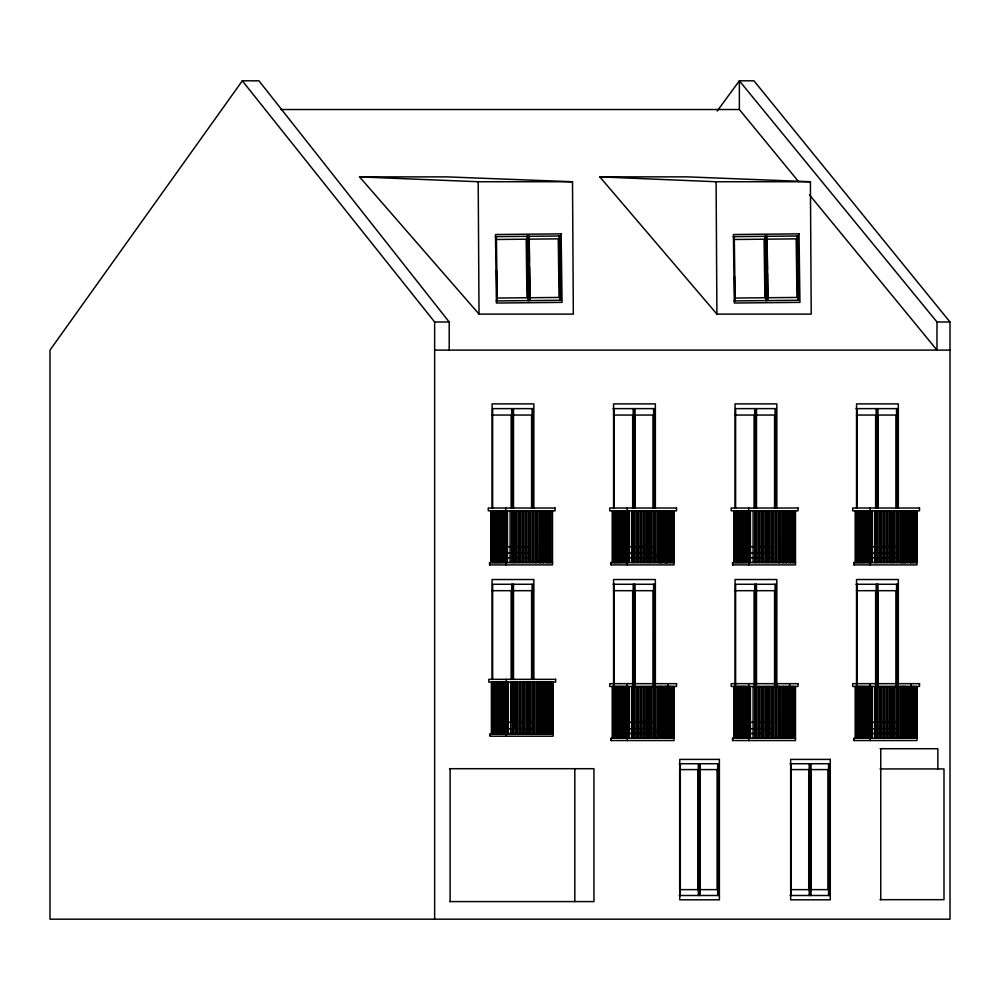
<?xml version="1.0" encoding="UTF-8"?>
<svg xmlns="http://www.w3.org/2000/svg" width="1000" height="1000" viewBox="0 0 1000 1000"><rect width="100%" height="100%" fill="white"/><g stroke="black" fill="none" stroke-linecap="round" stroke-linejoin="round"><path stroke-width="1.5" d="M449.2 350.1L449.2 322L258.95 80.825L242.312 80.825L50 350.1L50 919.175L950 919.175L950 322L753.95 80.825L739.362 80.825L717.2 111.025M560.125 235.987L559.038 236L559.9 300.287L560.988 300.275L560.125 235.987L495.312 236.637L496.388 236.625L497.25 300.912L496.163 300.925L560.988 300.275M798.012 235.987L796.95 236L797.812 300.275L798.875 300.262L798.012 235.987L733.225 236.637L734.287 236.625L735.138 300.912L734.075 300.925L798.875 300.262M280.788 109.525L739.362 109.525L798.65 181.7M359.538 176.887L447 176.887L572.513 181.737L573.325 314.113L479.025 314.113L359.538 176.887L478.2 181.737L572.513 181.737M599.8 176.863L687.262 176.863L810.4 181.737L811.225 314.1L716.912 314.1L599.8 176.863L716.1 181.737L810.4 181.737M242.312 80.825L434.637 322L449.2 322M739.362 109.525L739.362 80.825L936.988 322L950 322M434.637 350.1L950 350.1M613.038 408.625L654.688 408.625L654.688 508.05M856.012 408.625L897.663 408.625L897.663 508.05M492.025 415.05L511.188 415.05L511.188 507.962M513.062 415.05L531.6 415.05L531.6 507.962M613.513 415.05L632.675 415.05L632.675 507.962M735 415.05L754.163 415.05L754.163 507.962M856.488 415.05L875.65 415.05L875.65 507.962M506.763 546.688L511.188 546.688M516.15 546.688L526.962 546.688M628.25 546.688L632.675 546.688M636.1 546.688L653.088 546.688M749.737 546.688L754.163 546.688M759.125 546.688L769.938 546.688M871.225 546.688L875.65 546.688M879.062 546.688L896.062 546.688M506.6 553.1L511.25 553.1M527.575 553.1L512.8 553.1L512.8 511.15M628.088 553.1L634.987 553.1M636.938 553.1L654.688 553.1L654.688 511.15M749.562 553.1L754.225 553.1M757.987 553.1L770.55 553.1M871.05 553.1L877.962 553.1M879.912 553.1L897.663 553.1L897.663 511.15M506.012 557.85L519.938 557.85M523.038 557.85L527.675 557.85M629.05 557.85L655.35 557.85L655.35 553.175M748.988 557.85L753.625 557.85M758.275 557.85L762.913 557.85M766 557.85L770.65 557.85M872.025 557.85L898.325 557.85M552.513 562.587L489.55 562.587L489.55 564.9L552.513 564.9L552.513 510.812M674 562.587L611.038 562.587L611.038 564.9L674 564.9L674 510.812M795.487 562.587L732.525 562.587L732.525 564.9L795.487 564.9L795.487 510.812M916.975 562.587L854.013 562.587L854.013 564.9L916.975 564.9L916.975 510.812M613.038 584.275L654.688 584.275L654.688 728.737L636.938 728.737M856.012 584.275L897.663 584.275L897.663 728.737L879.912 728.737M492.025 590.688L511.188 590.688L511.188 678.962M513.062 590.688L531.6 590.688L531.6 678.962M613.513 590.688L632.675 590.688L632.675 685.163M735 590.688L754.163 590.688L754.163 685.163M856.488 590.688L875.65 590.688L875.65 685.163M506.763 722.325L511.188 722.325L511.188 682.062M519.237 722.325L523.875 722.325M526.962 722.325L531.6 722.325M628.25 722.325L632.675 722.325M636.1 722.325L653.088 722.325M749.737 722.325L754.163 722.325M759.125 722.325L769.938 722.325M871.225 722.325L875.65 722.325M879.062 722.325L896.062 722.325M507.062 728.737L511.712 728.737M519.562 728.737L532.125 728.737M628.088 728.737L634.987 728.737M749.562 728.737L754.225 728.737M757.987 728.737L770.55 728.737M871.05 728.737L877.962 728.737M507.562 733.487L513.75 733.487M519.938 733.487L530.775 733.487M629.05 733.487L655.35 733.487L655.35 728.825M748.988 733.487L753.625 733.487M758.275 733.487L762.913 733.487M766 733.487L770.65 733.487M872.025 733.487L898.325 733.487M553.075 733.913L490.112 733.913L490.112 736.213L553.075 736.213L553.075 682.125M674 738.238L611.038 738.238L611.038 740.537L674 740.537L674 686.45M795.487 738.238L732.525 738.238L732.525 740.537L795.487 740.537L795.487 686.45M916.975 738.238L854.013 738.238L854.013 740.537L916.975 740.537L916.975 686.45M880.125 748.713L937.862 748.713L937.862 768.938M679.212 763.725L718.763 763.725L718.763 895.487L679.212 895.487M790.113 763.725L829.65 763.725L829.65 895.487L790.113 895.487M449.55 768.7L593.95 768.7L593.95 901.587L449.55 901.587M880.025 768.938L944 768.938L944 899.675L880.025 899.675M790.562 769.587L808.725 769.587L808.725 889.638L790.562 889.638M809.525 194.925L936.988 350.1L936.988 322M767.925 300.575L767.062 236.3L764.9 236.325L765.763 300.6L766.825 300.587L765.962 236.312M767.463 269.988L767.05 239.15L796.175 238.863L796.963 297.438L767.837 297.725L767.513 273.062M734.188 253.363L734.013 239.488L764.1 239.188L764.887 297.762L734.788 298.062L734.5 276.488M530.037 300.575L529.175 236.3L526.987 236.325L527.837 300.613L528.925 300.587L528.062 236.312M529.425 260.738L529.138 239.15L558.263 238.863L559.038 297.438L529.925 297.725L529.513 266.9M496.175 245.65L496.087 239.488L526.188 239.188L526.975 297.762L496.875 298.062L496.5 270.312M716.1 181.737L716.912 314.1M478.2 181.737L479.025 314.113M916.612 510.812L916.612 562.587M916.612 686.45L916.612 738.238M915.25 510.812L915.25 562.587M915.25 686.45L915.25 738.238M914.875 510.812L914.875 562.587M914.875 686.45L914.875 738.238M913.787 510.812L913.787 562.587M913.787 686.45L913.787 738.238M913.425 510.812L913.425 562.587M913.425 686.45L913.425 738.238M912.337 510.812L912.337 562.587M912.337 686.45L912.337 738.238M911.975 510.812L911.975 562.587M911.975 686.45L911.975 738.238M911.062 683.662L910.987 738.238L910.875 686.45M910.512 510.812L910.512 562.587M910.512 686.45L910.512 738.238M910.138 510.812L910.138 562.587M910.138 686.45L910.138 738.238M908.487 510.812L908.487 562.587M908.487 686.45L908.487 738.238M907.588 510.812L907.588 562.587M907.588 686.45L907.588 738.238M906.737 510.812L906.737 562.587M906.737 686.45L906.737 738.238M905.325 510.812L905.325 562.587M905.325 686.45L905.325 738.238M905.062 510.812L905.088 562.587M905.062 686.45L905.088 738.238M904.7 510.812L904.7 562.587M904.7 686.45L904.7 738.238M904.2 510.812L904.2 562.587M904.2 686.45L904.2 738.238M903.6 510.812L903.6 562.587M903.6 686.45L903.6 738.238M903.35 510.812L903.35 562.587M903.35 686.45L903.35 738.238M902.425 510.812L902.425 562.587M902.425 686.45L902.425 738.238M902.15 510.812L902.15 562.587M902.15 686.45L902.15 738.238M901.7 510.812L901.787 562.587M901.7 686.45L901.787 738.238M900.812 510.812L900.812 562.587M900.812 686.45L900.812 738.238M900.688 510.812L900.688 562.587M900.688 686.45L900.688 738.238M899.963 510.812L899.963 562.587M899.963 686.45L899.963 738.238M898.325 508.075L898.325 403.888L856.55 403.888L856.55 508.075M898.312 510.812L898.312 562.587M898.325 685.275L898.325 579.525L856.55 579.525L856.55 685.275M898.312 686.45L898.312 738.238M897.412 510.812L897.412 562.587M897.412 686.45L897.412 738.238M896.575 408.625L896.575 508.05M896.575 510.812L896.575 562.587M896.575 584.275L896.575 738.238M896.062 507.962L896.062 415.05L877.525 415.05L877.525 507.962M896.062 685.163L896.062 590.688L877.525 590.688L877.525 685.163M894.912 510.812L894.912 562.587M894.912 686.45L894.912 738.238M894.025 510.812L894.025 562.587M894.025 686.45L894.025 738.238M893.175 510.812L893.175 562.587M893.175 686.45L893.175 738.238M892.375 510.812L892.375 562.587M892.375 686.45L892.375 738.238M891.525 510.812L891.525 562.587M891.525 686.45L891.525 738.238M890.638 510.812L890.638 562.587M890.638 686.45L890.638 738.238M889.788 510.812L889.788 562.587M889.788 686.45L889.788 738.238M888.138 510.812L888.138 562.587M888.138 686.45L888.138 738.238M887.25 510.812L887.25 562.587M887.25 686.45L887.25 738.238M886.4 510.812L886.4 562.587M886.4 686.45L886.4 738.238M884.75 510.812L884.75 562.587M884.75 686.45L884.75 738.238M883.85 510.812L883.85 562.587M883.85 686.45L883.85 738.238M883 510.812L883 562.587M883 686.45L883 738.238M881.35 510.812L881.35 562.587M881.35 686.45L881.35 738.238M880.75 748.713L880.75 899.675M880.462 510.812L880.462 562.587M880.462 686.45L880.462 738.238M879.613 510.812L879.613 562.587M879.613 686.45L879.613 738.238M877.962 408.625L877.962 508.05M877.962 510.812L877.962 562.587M877.962 584.275L877.962 738.238M877.262 408.625L877.262 508.05M877.262 511.15L877.262 553.1M877.262 584.275L877.262 728.737M877.075 510.812L877.075 562.587M877.075 686.45L877.075 738.238M876.225 510.812L876.225 562.587M876.225 686.45L876.225 738.238M876.175 408.625L876.175 508.05M876.175 584.275L876.175 685.238M875.413 510.812L875.413 562.587M875.413 686.45L875.413 738.238M874.575 510.812L874.575 562.587M874.575 686.45L874.575 738.238M871.925 510.812L871.925 562.587M871.925 686.45L871.925 738.238M871.562 510.812L871.562 562.587M871.562 686.45L871.562 738.238M870.475 510.812L870.475 562.587M870.475 686.45L870.475 738.238M870.175 508.025L870.238 564.9M870.175 683.662L870.238 740.537M869.837 510.812L869.837 562.587M869.837 686.45L869.837 738.238M868.737 510.812L868.737 562.587M868.737 686.45L868.737 738.238M868.375 510.812L868.375 562.587M868.375 686.45L868.375 738.238M867.288 510.812L867.288 562.587M867.288 686.45L867.288 738.238M866.925 510.812L866.925 562.587M866.925 686.45L866.925 738.238M865.837 510.812L865.837 562.587M865.837 686.45L865.837 738.238M865.475 510.812L865.475 562.587M865.475 686.45L865.475 738.238M864.375 510.812L864.375 562.587M864.375 686.45L864.375 738.238M864.013 510.812L864.013 562.587M864.013 686.45L864.013 738.238M863.2 510.812L863.2 562.587M863.2 686.45L863.2 738.238M862.925 510.812L862.925 562.587M862.925 686.45L862.925 738.238M862.562 510.812L862.562 562.587M862.562 686.45L862.562 738.238M861.462 510.812L861.462 562.587M861.462 686.45L861.462 738.238M861.1 510.812L861.1 562.587M861.1 686.45L861.1 738.238M860.288 510.812L860.288 562.587M860.288 686.45L860.288 738.238M860.013 510.812L860.013 562.587M860.013 686.45L860.013 738.238M859.65 510.812L859.65 562.587M859.65 686.45L859.65 738.238M858.562 510.812L858.562 562.587M858.562 686.45L858.562 738.238M858.188 510.812L858.188 562.587M858.188 686.45L858.188 738.238M857.375 510.812L857.375 562.587M857.375 686.45L857.375 738.238M857.087 408.625L857.087 508.05M857.1 510.812L857.1 562.587M857.087 584.275L857.087 685.238M857.1 686.45L857.1 738.238M856.737 510.812L856.737 562.587M856.737 686.45L856.737 738.238M855.65 510.812L855.65 562.587M855.65 686.45L855.65 738.238M855.288 510.812L855.288 562.587M855.288 686.45L855.288 738.238M854.212 562.587L854.212 564.9M854.212 738.238L854.212 740.537M828.575 763.725L828.575 895.487M810.975 763.725L810.975 895.487M810.312 763.725L810.312 895.487M809.225 763.725L809.225 895.487M795.125 510.812L795.125 562.587M795.125 686.45L795.125 738.238M793.763 510.812L793.763 562.587M793.763 686.45L793.763 738.238M793.4 510.812L793.4 562.587M793.4 686.45L793.4 738.238M792.3 510.812L792.3 562.587M792.3 686.45L792.3 738.238M791.938 510.812L791.938 562.587M791.938 686.45L791.938 738.238M791.2 763.725L791.2 895.487M790.85 510.812L790.85 562.587M790.85 686.45L790.85 738.238M790.487 510.812L790.487 562.587M790.487 686.45L790.487 738.238M789.575 683.662L789.575 686.45M789.5 510.812L789.388 562.587M789.388 686.45L789.5 738.238M789.025 510.812L789.025 562.587M789.025 686.45L789.025 738.238M788.65 510.812L788.65 562.587M788.65 686.45L788.65 738.238M787 510.812L787 562.587M787 686.45L787 738.238M786.488 510.812L786.488 562.587M786.488 686.45L786.488 738.238M786.112 510.812L786.1 562.587M786.112 686.45L786.1 738.238M785.263 510.812L785.263 562.587M785.263 686.45L785.263 738.238M784.45 510.812L784.45 562.587M784.45 686.45L784.45 738.238M783.575 510.812L783.6 562.587M783.575 686.45L783.6 738.238M783.213 510.812L783.213 562.587M783.213 686.45L783.213 738.238M782.712 510.812L782.712 562.587M782.712 686.45L782.712 738.238M781.862 510.812L781.862 562.587M781.862 686.45L781.862 738.238M780.212 510.812L780.3 562.587M780.212 686.45L780.3 738.238M779.325 510.812L779.325 562.587M779.325 686.45L779.325 738.238M779.212 510.812L779.212 562.587M779.212 686.45L779.212 738.238M778.838 510.812L778.838 562.587M778.838 686.45L778.838 738.238M778.475 510.812L778.475 562.587M778.475 686.45L778.475 738.238M776.838 508.075L776.838 403.888L735.062 403.888L735.062 508.075M776.825 510.812L776.825 562.587M776.825 738.238L776.838 579.525L735.062 579.525L735.062 685.275M776.175 508.05L776.175 408.625L735.612 408.625L735.612 508.05M776.175 511.15L776.175 553.1M776.175 728.737L776.175 584.275L735.612 584.275L735.612 685.238M775.938 510.812L775.938 562.587M775.938 686.45L775.938 738.238M775.088 408.625L775.088 508.05M775.088 510.812L775.088 562.587M775.088 584.275L775.088 685.238M775.088 686.45L775.088 738.238M774.575 507.962L774.575 415.05L756.038 415.05L756.038 507.962M774.575 685.163L774.575 590.688L756.038 590.688L756.038 685.163M773.438 510.812L773.438 562.587M773.438 686.45L773.438 738.238M772.537 510.812L772.537 562.587M772.537 686.45L772.537 738.238M771.688 510.812L771.688 562.587M771.688 686.45L771.688 738.238M770.037 510.812L770.037 562.587M770.037 686.45L770.037 738.238M769.15 510.812L769.15 562.587M769.15 686.45L769.15 738.238M768.3 510.812L768.3 562.587M768.3 686.45L768.3 738.238M767.5 510.812L767.5 562.587M767.5 686.45L767.5 738.238M766.65 510.812L766.65 562.587M766.65 686.45L766.65 738.238M765.763 510.812L765.763 562.587M765.763 686.45L765.763 738.238M764.912 510.812L764.912 562.587M764.912 686.45L764.912 738.238M763.263 510.812L763.263 562.587M763.263 686.45L763.263 738.238M762.362 510.812L762.362 562.587M762.362 686.45L762.362 738.238M761.525 510.812L761.525 562.587M761.525 686.45L761.525 738.238M759.862 510.812L759.862 562.587M759.862 686.45L759.862 738.238M758.975 510.812L758.975 562.587M758.975 686.45L758.975 738.238M758.125 510.812L758.125 562.587M758.125 686.45L758.125 738.238M756.475 408.625L756.475 508.05M756.475 510.812L756.475 562.587M756.475 584.275L756.475 685.238M756.475 686.45L756.475 738.238M755.775 408.625L755.775 508.05M755.775 584.275L755.775 685.238M755.588 510.812L755.588 562.587M755.588 686.45L755.588 738.238M754.737 510.812L754.737 562.587M754.737 686.45L754.737 738.238M754.688 408.625L754.688 508.05M754.688 584.275L754.688 685.238M753.088 510.812L753.088 562.587M753.088 686.45L753.088 738.238M750.438 510.812L750.438 562.587M750.438 686.45L750.438 738.238M750.075 510.812L750.075 562.587M750.075 686.45L750.075 738.238M748.688 508.025L748.75 564.9M748.688 683.662L748.75 740.537M748.35 510.812L748.35 562.587M748.35 686.45L748.35 738.238M747.262 510.812L747.262 562.587M747.262 686.45L747.262 738.238M746.9 510.812L746.9 562.587M746.9 686.45L746.9 738.238M745.8 510.812L745.8 562.587M745.8 686.45L745.8 738.238M745.438 510.812L745.438 562.587M745.438 686.45L745.438 738.238M744.35 510.812L744.35 562.587M744.35 686.45L744.35 738.238M743.988 510.812L743.988 562.587M743.988 686.45L743.988 738.238M743.162 510.812L743.162 562.587M743.162 686.45L743.162 738.238M742.887 510.812L742.887 562.587M742.887 686.45L742.887 738.238M742.525 510.812L742.525 562.587M742.525 686.45L742.525 738.238M741.438 510.812L741.438 562.587M741.438 686.45L741.438 738.238M741.075 510.812L741.075 562.587M741.075 686.45L741.075 738.238M740.25 510.812L740.25 562.587M740.25 686.45L740.25 738.238M739.987 510.812L739.987 562.587M739.987 686.45L739.987 738.238M739.613 510.812L739.613 562.587M739.613 686.45L739.613 738.238M738.525 510.812L738.525 562.587M738.525 686.45L738.525 738.238M738.162 510.812L738.162 562.587M738.162 686.45L738.162 738.238M737.337 510.812L737.337 562.587M737.337 686.45L737.337 738.238M737.075 510.812L737.075 562.587M737.075 686.45L737.075 738.238M736.712 510.812L736.712 562.587M736.712 686.45L736.712 738.238M735.612 510.812L735.612 562.587M735.612 686.45L735.612 738.238M735.25 510.812L735.25 562.587M735.25 686.45L735.25 738.238M734.163 510.812L734.163 562.587M734.163 686.45L734.163 738.238M733.8 510.812L733.8 562.587M733.8 686.45L733.8 738.238M732.725 562.587L732.725 564.9M732.725 738.238L732.725 740.537M717.675 763.725L717.675 895.487M700.088 763.725L700.088 895.487M699.412 763.725L699.412 895.487M698.325 763.725L698.325 895.487M680.3 763.725L680.3 895.487M673.637 510.812L673.637 562.587M673.637 686.45L673.637 738.238M672.275 510.812L672.275 562.587M672.275 686.45L672.275 738.238M671.912 510.812L671.912 562.587M671.912 686.45L671.912 738.238M670.812 510.812L670.812 562.587M670.812 686.45L670.812 738.238M670.45 510.812L670.45 562.587M670.45 686.45L670.45 738.238M669.362 510.812L669.362 562.587M669.362 686.45L669.362 738.238M669 510.812L669 562.587M669 686.45L669 738.238M668.088 683.662L668.088 686.45M667.913 510.812L668.012 562.587M668.012 686.45L667.913 738.238M667.537 510.812L667.537 562.587M667.537 686.45L667.537 738.238M667.163 510.812L667.163 562.587M667.163 686.45L667.163 738.238M666.087 510.812L666.087 562.587M666.087 686.45L666.087 738.238M665.512 510.812L665.512 562.587M665.512 686.45L665.512 738.238M665 510.812L665 562.587M665 686.45L665 738.238M664.638 510.812L664.625 562.587M664.625 686.45L664.638 738.238M663.775 510.812L663.775 562.587M663.775 686.45L663.775 738.238M662.362 510.812L662.362 562.587M662.362 686.45L662.362 738.238M662.125 510.812L662.087 562.587M662.125 686.45L662.087 738.238M661.725 510.812L661.725 562.587M661.725 686.45L661.725 738.238M661.225 510.812L661.225 562.587M661.225 686.45L661.225 738.238M660.625 510.812L660.625 562.587M660.625 686.45L660.625 738.238M660.375 510.812L660.375 562.587M660.375 686.45L660.375 738.238M659.45 510.812L659.45 562.587M659.45 686.45L659.45 738.238M659.175 510.812L659.175 562.587M659.175 686.45L659.175 738.238M658.725 510.812L658.812 562.587M658.725 686.45L658.812 738.238M657.837 510.812L657.725 562.587M657.837 686.45L657.725 738.238M656.988 510.812L656.988 562.587M656.988 686.45L656.988 738.238M655.35 508.075L655.35 403.888L613.575 403.888L613.575 508.075M655.35 685.275L655.35 579.525L613.575 579.525L613.575 685.275M655.337 510.812L655.337 562.587M655.337 686.45L655.337 738.238M654.788 683.662L654.788 686.45M654.45 510.812L654.45 562.587M654.45 686.45L654.45 738.238M653.612 408.625L653.612 508.05M653.6 510.812L653.6 562.587M653.612 584.275L653.6 738.238M653.088 507.962L653.088 415.05L634.55 415.05L634.55 507.962M653.088 685.163L653.088 590.688L634.55 590.688L634.55 685.163M651.95 510.812L651.95 562.587M651.95 686.45L651.95 738.238M651.05 510.812L651.05 562.587M651.05 686.45L651.05 738.238M650.212 510.812L650.212 562.587M650.212 686.45L650.212 738.238M649.4 510.812L649.4 562.587M649.4 686.45L649.4 738.238M648.55 510.812L648.55 562.587M648.55 686.45L648.55 738.238M647.663 510.812L647.663 562.587M647.663 686.45L647.663 738.238M646.812 510.812L646.812 562.587M646.812 686.45L646.812 738.238M645.163 510.812L645.163 562.587M645.163 686.45L645.163 738.238M644.275 510.812L644.275 562.587M644.275 686.45L644.275 738.238M643.425 510.812L643.425 562.587M643.425 686.45L643.425 738.238M641.775 510.812L641.775 562.587M641.775 686.45L641.775 738.238M640.875 510.812L640.875 562.587M640.875 686.45L640.875 738.238M640.037 510.812L640.037 562.587M640.037 686.45L640.037 738.238M638.375 510.812L638.375 562.587M638.375 686.45L638.375 738.238M637.487 510.812L637.487 562.587M637.487 686.45L637.487 738.238M636.638 510.812L636.638 562.587M636.638 686.45L636.638 738.238M634.987 408.625L634.987 508.05M634.987 510.812L634.987 562.587M634.987 584.275L634.987 738.238M634.288 408.625L634.288 508.05M634.1 510.812L634.1 562.587M634.288 584.275L634.1 738.238M633.2 408.625L633.2 508.05M633.25 510.812L633.25 562.587M633.2 584.275L633.2 685.238M633.25 686.45L633.25 738.238M632.45 510.812L632.45 562.587M632.45 686.45L632.45 738.238M631.6 510.812L631.6 562.587M631.6 686.45L631.6 738.238M628.95 510.812L628.95 562.587M628.95 686.45L628.95 738.238M628.587 510.812L628.587 562.587M628.587 686.45L628.587 738.238M627.5 510.812L627.5 562.587M627.5 686.45L627.5 738.238M627.263 564.9L627.2 508.025M627.263 740.537L627.2 683.662M626.862 510.812L626.862 562.587M626.862 686.45L626.862 738.238M625.775 510.812L625.775 562.587M625.775 686.45L625.775 738.238M625.413 510.812L625.413 562.587M625.413 686.45L625.413 738.238M624.312 510.812L624.312 562.587M624.312 686.45L624.312 738.238M623.95 510.812L623.95 562.587M623.95 686.45L623.95 738.238M622.863 510.812L622.863 562.587M622.863 686.45L622.863 738.238M622.5 510.812L622.5 562.587M622.5 686.45L622.5 738.238M621.4 510.812L621.4 562.587M621.4 686.45L621.4 738.238M621.038 510.812L621.038 562.587M621.038 686.45L621.038 738.238M620.225 510.812L620.225 562.587M620.225 686.45L620.225 738.238M619.95 510.812L619.95 562.587M619.95 686.45L619.95 738.238M619.587 510.812L619.587 562.587M619.587 686.45L619.587 738.238M618.5 510.812L618.5 562.587M618.5 686.45L618.5 738.238M618.138 510.812L618.138 562.587M618.138 686.45L618.138 738.238M617.312 510.812L617.312 562.587M617.312 686.45L617.312 738.238M617.038 510.812L617.038 562.587M617.038 686.45L617.038 738.238M616.675 510.812L616.675 562.587M616.675 686.45L616.675 738.238M615.588 510.812L615.588 562.587M615.588 686.45L615.588 738.238M615.225 510.812L615.225 562.587M615.225 686.45L615.225 738.238M614.4 510.812L614.4 562.587M614.4 686.45L614.4 738.238M614.125 408.625L614.125 508.05M614.125 510.812L614.125 562.587M614.125 584.275L614.125 685.238M614.125 686.45L614.125 738.238M613.763 510.812L613.763 562.587M613.763 686.45L613.763 738.238M612.675 510.812L612.675 562.587M612.675 686.45L612.675 738.238M612.312 510.812L612.312 562.587M612.312 686.45L612.312 738.238M611.237 562.587L611.237 564.9M611.237 738.238L611.237 740.537M574.812 768.7L574.812 901.587M552.712 682.125L552.712 733.913M551.35 682.125L551.35 733.913M550.988 682.125L550.988 733.913M550.788 510.812L550.788 562.587M550.425 510.812L550.425 562.587M550.163 682.125L550.163 733.913M549.9 682.125L549.9 733.913M549.538 682.125L549.538 733.913M549.338 510.812L549.338 562.587M548.962 510.812L548.962 562.587M548.438 682.125L548.438 733.913M548.15 510.812L548.15 562.587M548.075 682.125L548.075 733.913M547.875 510.812L547.875 562.587M547.513 510.812L547.513 562.587M546.625 682.125L546.625 733.913M546.525 510.812L546.525 562.587M546.237 682.125L546.237 733.913M545.675 510.812L545.675 562.587M545.438 682.125L545.438 733.913M545.163 682.125L545.163 733.913M544.587 682.125L544.587 733.913M544.025 510.812L544.025 562.587M544.075 682.125L544.075 733.913M543.7 682.125L543.713 733.913M543.513 510.812L543.513 562.587M543.15 510.812L543.138 562.587M542.85 682.125L542.85 733.913M542.288 510.812L542.288 562.587M541.475 510.812L541.475 562.587M541.438 682.125L541.438 733.913M541.2 682.125L541.2 733.913M541.163 682.125L541.163 733.913M540.8 682.125L540.8 733.913M540.638 510.812L540.6 562.587M540.237 510.812L540.237 562.587M540.312 682.125L540.312 733.913M539.738 510.812L539.738 562.587M539.712 682.125L539.712 733.913M539.462 682.125L539.462 733.913M538.9 510.812L538.9 562.587M538.25 682.125L538.25 733.913M537.888 682.125L537.888 733.913M537.812 682.125L537.812 733.913M537.238 510.812L537.325 562.587M536.8 682.125L536.912 733.913M536.35 510.812L536.237 562.587M536.062 682.125L536.062 733.913M535.875 510.812L535.875 562.587M535.5 510.812L535.5 562.587M534.412 682.125L534.412 733.913M533.862 508.075L533.862 403.888L492.088 403.888L492.088 508.075M533.85 510.812L533.85 562.587M533.862 679.062L533.862 579.525L492.088 579.525L492.088 679.062M533.525 682.125L533.525 733.913M533.2 508.05L533.2 408.625L492.638 408.625L492.638 508.05M533.2 511.15L533.2 553.1M533.2 679.025L533.2 584.275L492.638 584.275L492.638 679.025M532.962 510.812L532.962 562.587M532.675 682.125L532.675 733.913M532.125 408.625L532.125 508.05M532.112 510.812L532.112 562.587M532.125 584.275L532.125 679.025M531.025 682.125L531.025 733.913M530.462 510.812L530.462 562.587M530.138 682.125L530.138 733.913M529.562 510.812L529.562 562.587M529.288 682.125L529.288 733.913M528.725 510.812L528.725 562.587M528.488 682.125L528.488 733.913M527.638 682.125L527.638 733.913M527.062 510.812L527.062 562.587M526.737 682.125L526.737 733.913M526.175 510.812L526.175 562.587M525.9 682.125L525.9 733.913M525.325 510.812L525.325 562.587M524.237 682.125L524.237 733.913M523.675 510.812L523.675 562.587M523.35 682.125L523.35 733.913M522.788 510.812L522.788 562.587M522.5 682.125L522.5 733.913M521.938 510.812L521.938 562.587M520.85 682.125L520.85 733.913M520.288 510.812L520.288 562.587M519.963 682.125L519.963 733.913M519.4 510.812L519.4 562.587M519.113 682.125L519.113 733.913M518.55 510.812L518.55 562.587M517.463 682.125L517.463 733.913M516.9 510.812L516.9 562.587M516.575 682.125L516.575 733.913M516 510.812L516 562.587M515.725 682.125L515.725 733.913M515.15 510.812L515.15 562.587M514.35 510.812L514.35 562.587M514.075 682.125L514.075 733.913M513.5 408.625L513.5 508.05M513.5 510.812L513.5 562.587M513.5 584.275L513.5 679.025M513.5 682.138L513.5 728.737L512.8 728.737L512.8 682.138M513.175 682.125L513.175 733.913M512.8 408.625L512.8 508.05M512.8 584.275L512.8 679.025M512.612 510.812L512.612 562.587M512.325 682.125L512.325 733.913M511.712 408.625L511.712 508.05M511.763 510.812L511.763 562.587M511.712 584.275L511.712 679.025M510.675 682.125L510.675 733.913M510.112 510.812L510.112 562.587M508.038 682.125L508.038 733.913M507.675 682.125L507.675 733.913M507.463 510.812L507.463 562.587M507.1 510.812L507.1 562.587M506.287 679.338L506.337 736.213M505.775 564.9L505.725 508.025M505.938 682.125L505.938 733.913M505.375 510.812L505.375 562.587M504.85 682.125L504.85 733.913M504.487 682.125L504.487 733.913M504.288 510.812L504.288 562.587M503.925 510.812L503.925 562.587M503.4 682.125L503.4 733.913M503.038 682.125L503.038 733.913M502.825 510.812L502.825 562.587M502.463 510.812L502.463 562.587M502.212 682.125L502.212 733.913M501.938 682.125L501.938 733.913M501.575 682.125L501.575 733.913M501.375 510.812L501.375 562.587M501.012 510.812L501.012 562.587M500.487 682.125L500.487 733.913M500.188 510.812L500.188 562.587M500.125 682.125L500.125 733.913M499.925 510.812L499.925 562.587M499.562 510.812L499.562 562.587M499.3 682.125L499.3 733.913M499.025 682.125L499.025 733.913M498.663 682.125L498.663 733.913M498.462 510.812L498.462 562.587M498.1 510.812L498.1 562.587M497.575 682.125L497.575 733.913M497.287 510.812L497.287 562.587M497.013 510.812L497.013 562.587M497.212 682.125L497.212 733.913M496.65 510.812L496.65 562.587M496.388 682.125L496.388 733.913M496.125 682.125L496.125 733.913M495.55 510.812L495.55 562.587M495.763 682.125L495.763 733.913M495.188 510.812L495.188 562.587M494.663 682.125L494.663 733.913M494.375 510.812L494.375 562.587M494.3 682.125L494.3 733.913M494.1 510.812L494.1 562.587M493.738 510.812L493.738 562.587M493.488 682.125L493.488 733.913M493.212 682.125L493.212 733.913M492.85 682.125L492.85 733.913M492.65 510.812L492.65 562.587M492.275 510.812L492.275 562.587M491.75 682.125L491.75 733.913M491.388 682.125L491.388 733.913M491.188 510.812L491.188 562.587M490.825 510.812L490.825 562.587M490.312 733.913L490.312 736.213M489.75 562.587L489.75 564.9M450.125 768.7L450.125 901.587M434.637 322L434.637 919.175M561.125 233.863L495.5 234.525L496.413 303.038L562.05 302.375L561.125 233.863M799.025 233.863L733.4 234.525L734.312 303.025L799.938 302.375L799.025 233.863M555.05 508.025L488.263 508.025L488.263 510.812L555.05 510.812L555.05 508.025M676.538 508.025L609.738 508.025L609.738 510.812L676.538 510.812L676.538 508.025M798.025 508.025L731.225 508.025L731.225 510.812L798.025 510.812L798.025 508.025M919.5 508.025L852.712 508.025L852.712 510.812L919.5 510.812L919.5 508.025M555.612 679.338L488.825 679.338L488.825 682.125L555.612 682.125L555.612 679.338M676.538 683.662L609.738 683.662L609.738 686.45L676.538 686.45L676.538 683.662M798.025 683.662L731.225 683.662L731.225 686.45L798.025 686.45L798.025 683.662M919.5 683.662L852.712 683.662L852.712 686.45L919.5 686.45L919.5 683.662M719.388 759.4L679.775 759.4L679.775 899.812L719.388 899.812L719.388 759.4M830.275 759.4L790.675 759.4L790.675 899.812L830.275 899.812L830.275 759.4M697.825 769.587L679.663 769.587L679.663 889.638L697.825 889.638L697.825 769.587M717.175 769.587L699.613 769.587L699.613 889.638L717.175 889.638L717.175 769.587M828.075 769.587L810.5 769.587L810.5 889.638L828.075 889.638L828.075 769.587M910.987 562.587L910.987 510.812L910.875 562.587M666.45 562.587L666.45 510.812L666.363 562.587M666.45 738.238L666.45 686.45L666.363 738.238M547.087 733.913L547.087 682.125L546.987 733.913"/></g></svg>
